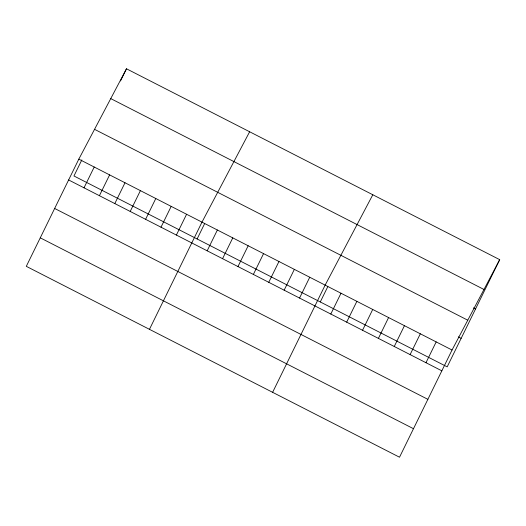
<?xml version="1.0" encoding="UTF-8"?>
<svg xmlns="http://www.w3.org/2000/svg" width="526" height="526" viewBox="0 0 526 526"><rect width="100%" height="100%" fill="white"/><g stroke="black" fill="none" stroke-linecap="round" stroke-linejoin="round"><path stroke-width="0.79" d="M78.815 159.141L26.3 266.34L399.517 457.219L452.038 350.02L499.7 259.66L126.483 68.781L78.815 159.141L452.038 350.02M81.846 159.897L73.962 175.98L447.185 366.859L499.7 259.66M120.507 80.978L126.483 68.781M84.015 187.828L94.213 167.012M99.414 195.698L109.605 174.888M114.806 203.575L125.004 182.765M130.205 211.445L140.396 190.636M145.597 219.322L155.795 198.512M160.995 227.193L171.187 206.383M176.388 235.069L186.585 214.26M149.463 329.329L201.977 222.13L249.64 131.77M197.125 238.968L204.647 223.616M207.178 250.817L217.376 230.007M222.57 258.687L232.768 237.877M237.969 266.564L248.167 245.754M253.361 274.434L263.559 253.624M268.76 282.311L278.958 261.501M284.152 290.188L294.35 269.371M299.55 298.058L309.742 277.248M272.626 392.317L325.14 285.125L372.803 194.765M320.288 301.957L327.81 286.611M330.808 314.042L340.999 293.232M346.667 322.155L356.865 301.345M362.532 330.269L372.724 309.459M378.391 338.382L388.589 317.572M394.257 346.496L404.448 325.686M410.116 354.609L420.313 333.8M425.981 362.716L436.172 341.907M110.749 98.599L483.973 289.478M473.374 307.874L475.537 308.979M94.542 129.324L467.765 320.202M458.264 336.877L461.151 338.349M68.623 179.951L441.84 370.83M54.658 208.46L427.875 399.339M40.265 237.831L413.489 428.71"/></g></svg>
